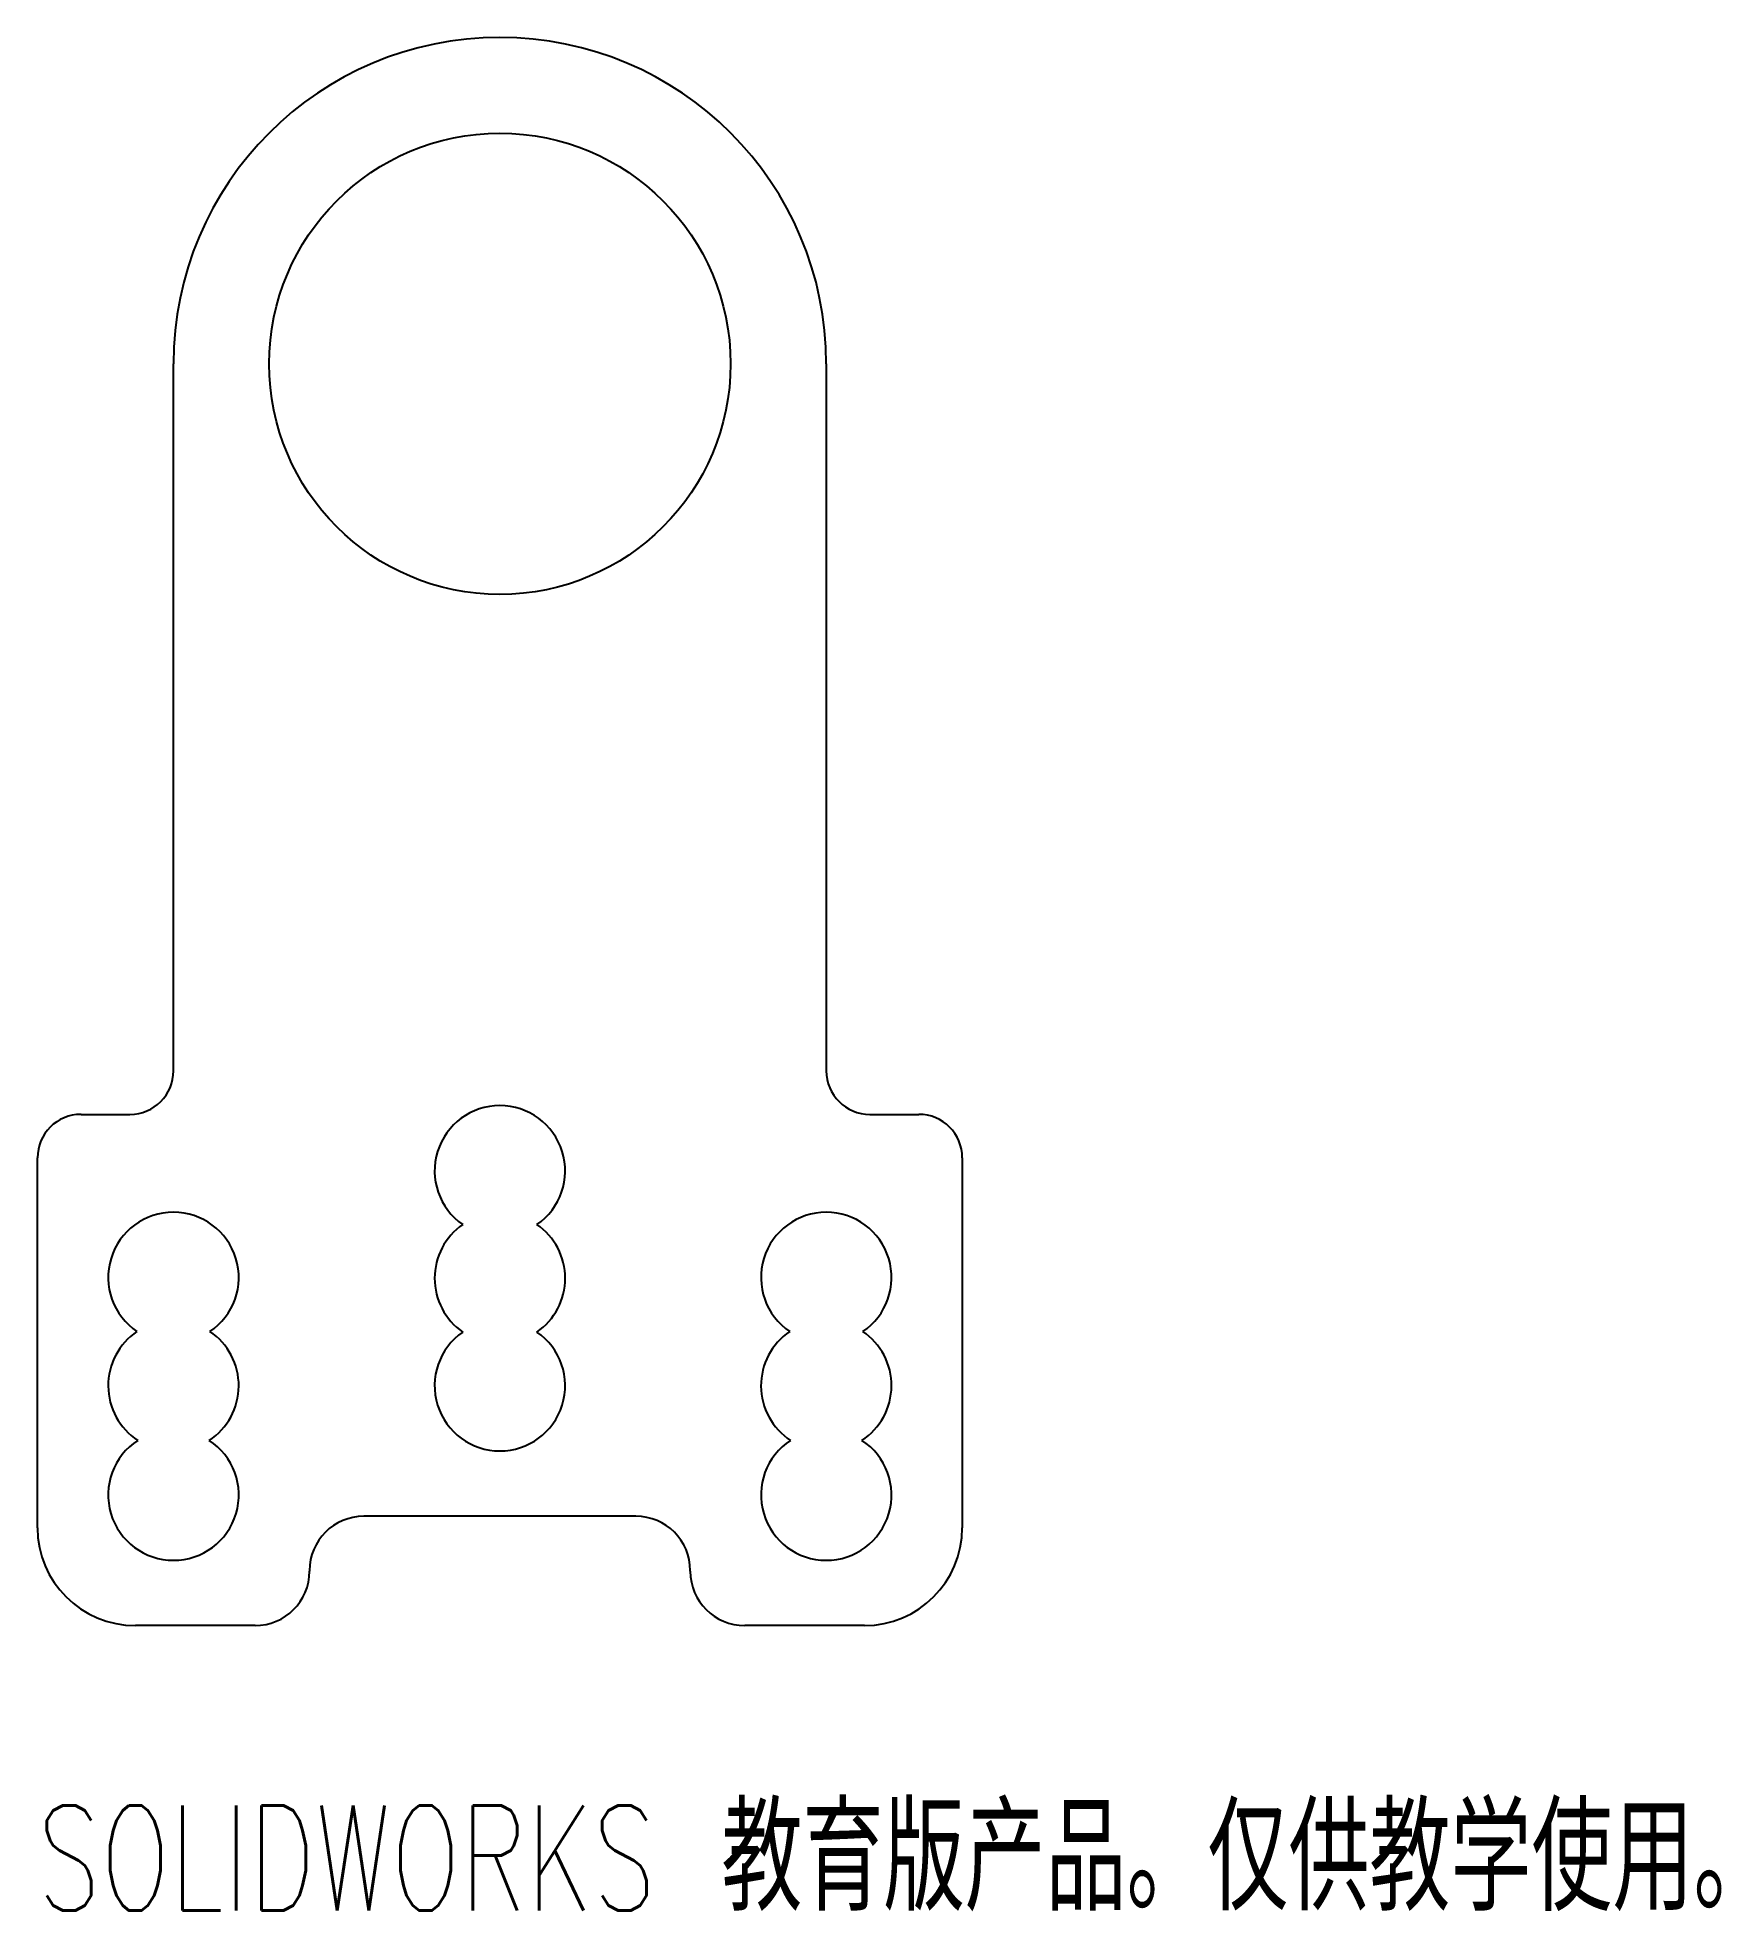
# Model space of a CAD drawing. Header units: millimetres. Extents: x -21.3 to 56.1, y -71.1 to 15.
import ezdxf

# ---------------------------------------------------------------- set-up
doc = ezdxf.new("R2010")
doc.units = ezdxf.units.MM
doc.styles.add('SLDTEXTSTYLE0', font='TXT', dxfattribs={"width": 0.7, "bigfont": 'bigfont'})

msp = doc.modelspace()

# ---------------------------------------------------------------- linework, layer by layer
at = {"color": 7, "linetype": 'Continuous', "lineweight": 25}
for p, q in [((-15, -32.5), (-15, 0)), ((15, 0), (15, -32.5)), ((-19.25, -34.5), (-17, -34.5)), ((17, -34.5), (19.25, -34.5)), ((-21.25, -53.5), (-21.25, -36.5)), ((21.25, -36.5), (21.25, -53.5)), ((6.25, -52.974), (-6.25, -52.974)), ((-8.75, -55.474), (-8.75, -55.5)), ((8.75, -55.5), (8.75, -55.474)), ((-11.25, -58), (-16.75, -58)), ((16.75, -58), (11.25, -58))]:
    msp.add_line(p, q, dxfattribs=at)
msp.add_circle((0, 0), 10.6, dxfattribs=at)
for centre, radius, start, end in [((0, 0), 15, 0, 180), ((-17, -32.5), 2, 270, 0), ((17, -32.5), 2, 180, 270), ((0, -37.1), 3, 304.6295, 235.3705), ((-19.25, -36.5), 2, 90, 180), ((19.25, -36.5), 2, 0, 90), ((-15, -42), 3, 304.00168, 235.99832), ((0, -42.037), 3, 124.6295, 235.3705), ((0, -42.037), 3, 304.6295, 55.3705), ((15, -42), 3, 304.00168, 235.99832), ((-15, -46.974), 3, 124.00168, 236.89231), ((-15, -46.974), 3, 303.10769, 55.99832), ((0, -46.974), 3, 124.6295, 55.3705), ((15, -46.974), 3, 124.00168, 236.89231), ((15, -46.974), 3, 303.10769, 55.99832), ((-15, -52), 3, 123.10769, 56.89231), ((15, -52), 3, 123.10769, 56.89231), ((-6.25, -55.474), 2.5, 90, 180), ((6.25, -55.474), 2.5, 0, 90), ((-16.75, -53.5), 4.5, 180, 270), ((16.75, -53.5), 4.5, 270, 0), ((-11.25, -55.5), 2.5, 270, 0), ((11.25, -55.5), 2.5, 180, 270)]:
    msp.add_arc(centre, radius, start, end, dxfattribs=at)

# ---------------------------------------------------------------- texts
at = {"color": 7, "linetype": 'Continuous', "insert": (-21.25, -66.27), "char_height": 4.83362, "attachment_point": 1, "style": 'SLDTEXTSTYLE0'}
msp.add_mtext('SOLIDWORKS 教育版产品。仅供教学使用。', dxfattribs=at)

doc.saveas('drawing.dxf')
